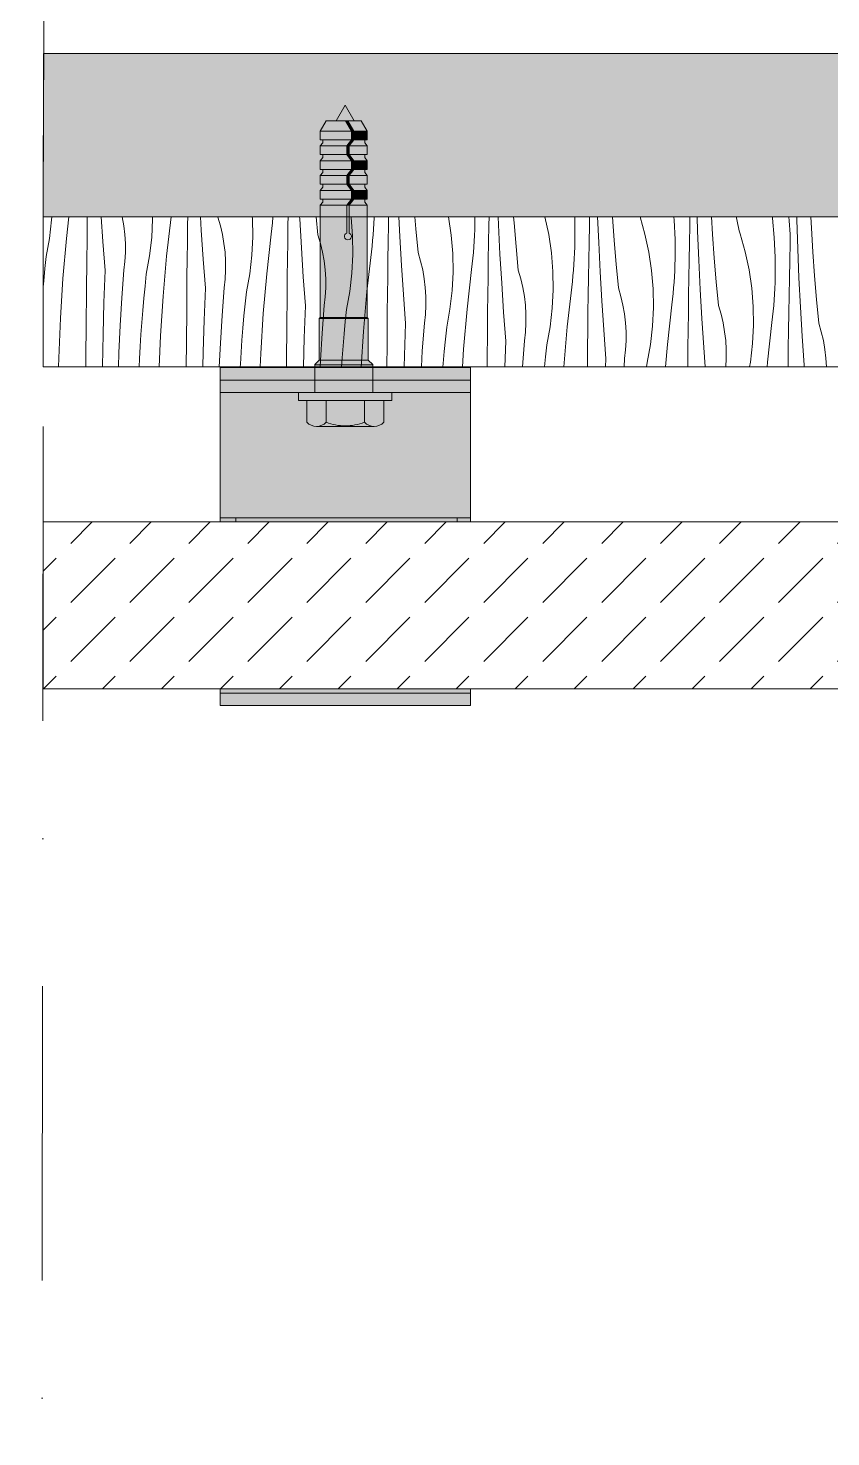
# Model space of a CAD drawing. Header units: millimetres. Extents: x -7826 to 55813, y 465 to 25965.
# Drawn here: x 25862 to 26824, y 19832 to 21520 of the extents above; entities that cross this region are included whole.
import ezdxf

# ---------------------------------------------------------------- set-up
doc = ezdxf.new("R2010")
doc.units = ezdxf.units.MM
doc.linetypes.add('Dot & Dashed', pattern=[670.277762, 352.777767, -176.388884, 0, -141.111112])
for name, color, linetype, lineweight in [('2D - Ogolne2', 251, 'Continuous', 15), ('2D Drafting - General102', 254, 'Continuous', 13), ('2D Drafting - General121', 255, 'Continuous', 0), ('2D Drafting - General2', 251, 'Continuous', 15), ('2D Drafting - General81', 251, 'Continuous', 20)]:
    doc.layers.add(name, color=color, linetype=linetype, lineweight=lineweight)

# ---------------------------------------------------------------- blocks, each defined once
blk = doc.blocks.new('*X24')
at = {"layer": '2D Drafting - General81', "linetype": 'Continuous'}
for p, q in [((-72925.8, 69542.7), (-72925.6, 69546.6)), ((-72907.9, 69520.3), (-72904.9, 69546.6)), ((-72883, 69537.7), (-72882.9, 69546.6)), ((-72864.1, 69516.8), (-72866.1, 69546.6)), ((-72841, 69546.4), (-72841.1, 69546.6)), ((-72839.2, 69535.8), (-72841, 69546.4)), ((-72804.6, 69543.6), (-72804.7, 69546.6)), ((-72787.8, 69499.2), (-72782.5, 69546.6)), ((-72762.7, 69537.4), (-72762.5, 69546.6)), ((-72746.3, 69530.5), (-72747.3, 69546.6)), ((-72726.4, 69545.9), (-72726.5, 69546.6)), ((-72723.4, 69535.6), (-72726.4, 69545.9)), ((-72684.9, 69544.6), (-72685.1, 69546.6)), ((-72660.9, 69539.2), (-72660.3, 69546)), ((-72660.3, 69546), (-72660.2, 69546.6)), ((-72642.3, 69537.1), (-72642.1, 69546.6)), ((-72628.3, 69544.2), (-72628.4, 69546.6)), ((-72606.4, 69524.8), (-72608.4, 69546.6)), ((-72566.6, 69545.6), (-72566.8, 69546.6)), ((-72564.8, 69523.5), (-72566.6, 69545.6)), ((-72539.2, 69538.5), (-72538.9, 69545.4)), ((-72538.9, 69545.4), (-72538.8, 69546.6)), ((-72521.9, 69536.8), (-72521.7, 69546.6)), ((-72508.2, 69523), (-72509.4, 69546.6)), ((-72489, 69532), (-72490.2, 69546.6)), ((-72449.8, 69546.4), (-72449.8, 69546.6)), ((-72446.5, 69524.4), (-72449.8, 69546.4)), ((-72418.4, 69546.6), (-72418.3, 69538)), ((-72401.4, 69536.5), (-72401.2, 69546.6)), ((-72389.9, 69536.7), (-72390.3, 69546.6)), ((-72371.3, 69539.3), (-72371.8, 69546.6)), ((-72329.7, 69525.2), (-72334.3, 69546.6)), ((-72298.6, 69546.6), (-72298.3, 69540.3)), ((-72281, 69536.3), (-72280.7, 69546.6)), ((-72269.8, 69515.5), (-72271.1, 69546.6)), ((-72251.2, 69518.2), (-72253.3, 69546.6)), ((-72214.3, 69525.7), (-72220.2, 69546.6)), ((-72179.7, 69546.6), (-72179.3, 69542.6)), ((-72160.4, 69541.4), (-72160.5, 69546.6)), ((-72151.2, 69529.3), (-72151.8, 69546.6)), ((-72133.2, 69525.5), (-72134.5, 69546.6)), ((-72104.5, 69545.1), (-72104.7, 69546.6)), ((-72061.6, 69546.6), (-72061.4, 69544.9)), ((-72041.4, 69541.7), (-72041.9, 69546.6)), ((-72032.3, 69543), (-72032.4, 69546.6)), ((-72014.8, 69532.9), (-72015.5, 69546.6)), ((-72928.3, 69520.6), (-72925.8, 69542.7)), ((-72883.2, 69516.8), (-72883, 69537.7)), ((-72837.9, 69525.2), (-72839.2, 69535.8)), ((-72805.7, 69521.5), (-72804.6, 69543.6)), ((-72762.9, 69516.5), (-72762.7, 69537.4)), ((-72744, 69495.7), (-72746.3, 69530.5)), ((-72720.9, 69525.2), (-72723.4, 69535.6)), ((-72684.6, 69522.5), (-72684.9, 69544.6)), ((-72662.4, 69525.5), (-72661.6, 69532.3)), ((-72661.6, 69532.3), (-72660.9, 69539.2)), ((-72642.6, 69516.2), (-72642.3, 69537.1)), ((-72626.3, 69509.3), (-72628.3, 69544.2)), ((-72540.2, 69524.8), (-72539.7, 69531.7)), ((-72539.7, 69531.7), (-72539.2, 69538.5)), ((-72522.2, 69515.9), (-72521.9, 69536.8)), ((-72486.3, 69503.6), (-72489, 69532)), ((-72418.8, 69524.2), (-72418.5, 69531.1)), ((-72418.5, 69531.1), (-72418.3, 69538)), ((-72401.8, 69515.7), (-72401.4, 69536.5)), ((-72388.2, 69501.8), (-72389.9, 69536.7)), ((-72368.9, 69510.9), (-72371.3, 69539.3)), ((-72298.3, 69540.3), (-72298.3, 69516.8)), ((-72281.4, 69515.4), (-72281, 69536.3)), ((-72179.3, 69542.6), (-72178.3, 69519.1)), ((-72160.9, 69515.1), (-72160.4, 69536)), ((-72160.4, 69536), (-72160.4, 69541.4)), ((-72149.7, 69494.4), (-72151.2, 69529.3)), ((-72104, 69541.2), (-72104.5, 69545.1)), ((-72103.2, 69537.3), (-72104, 69541.2)), ((-72102.4, 69533.5), (-72103.2, 69537.3)), ((-72101.4, 69529.7), (-72102.4, 69533.5)), ((-72100.2, 69525.9), (-72101.4, 69529.7)), ((-72061.4, 69544.9), (-72059.3, 69521.5)), ((-72040.9, 69536.3), (-72041.4, 69541.7)), ((-72040.6, 69530.9), (-72040.9, 69536.3)), ((-72040.4, 69525.6), (-72040.6, 69530.9)), ((-72031.1, 69508.1), (-72032.3, 69543)), ((-72013.1, 69504.3), (-72014.8, 69532.9)), ((-72932.3, 69498.8), (-72928.3, 69520.6)), ((-72912.1, 69472.7), (-72907.9, 69520.3)), ((-72883.5, 69495.9), (-72883.2, 69516.8)), ((-72861.5, 69482), (-72864.1, 69516.8)), ((-72837.3, 69514.4), (-72837.9, 69525.2)), ((-72837.2, 69503.7), (-72837.3, 69514.4)), ((-72808.3, 69499.5), (-72805.7, 69521.5)), ((-72763.2, 69495.6), (-72762.9, 69516.5)), ((-72719.1, 69514.6), (-72720.9, 69525.2)), ((-72717.8, 69504), (-72719.1, 69514.6)), ((-72685.7, 69500.3), (-72684.6, 69522.5)), ((-72667.7, 69478), (-72662.4, 69525.5)), ((-72642.9, 69495.3), (-72642.6, 69516.2)), ((-72603.3, 69514.5), (-72606.4, 69524.8)), ((-72600.9, 69504), (-72603.3, 69514.5)), ((-72564.5, 69501.3), (-72564.8, 69523.5)), ((-72541.5, 69511.2), (-72540.8, 69518)), ((-72540.8, 69518), (-72540.2, 69524.8)), ((-72522.5, 69495), (-72522.2, 69515.9)), ((-72506.2, 69488.2), (-72508.2, 69523)), ((-72444.8, 69502.3), (-72446.5, 69524.4)), ((-72419.6, 69510.5), (-72419.1, 69517.4)), ((-72419.1, 69517.4), (-72418.8, 69524.2)), ((-72402.2, 69494.8), (-72401.8, 69515.7)), ((-72326.5, 69503.2), (-72329.7, 69525.2)), ((-72298.5, 69509.9), (-72298.3, 69516.8)), ((-72281.7, 69494.5), (-72281.4, 69515.4)), ((-72268.1, 69480.7), (-72269.8, 69515.5)), ((-72248.9, 69489.7), (-72251.2, 69518.2)), ((-72209.6, 69504), (-72214.3, 69525.7)), ((-72178.3, 69519.1), (-72178.2, 69495.6)), ((-72161.3, 69494.2), (-72160.9, 69515.1)), ((-72131.2, 69497), (-72133.2, 69525.5)), ((-72094.2, 69504.5), (-72100.2, 69525.9)), ((-72059.3, 69521.5), (-72058.2, 69498)), ((-72040.8, 69493.9), (-72040.4, 69514.8)), ((-72040.3, 69520.2), (-72040.4, 69525.6)), ((-72040.4, 69514.8), (-72040.3, 69520.2)), ((-72933.8, 69484.4), (-72932.3, 69498.8)), ((-72883.8, 69456.5), (-72883.5, 69495.9)), ((-72837.8, 69493), (-72837.2, 69503.7)), ((-72812.2, 69477.6), (-72808.3, 69499.5)), ((-72792, 69451.5), (-72787.8, 69499.2)), ((-72763.4, 69474.7), (-72763.2, 69495.6)), ((-72741.4, 69460.9), (-72744, 69495.7)), ((-72717.2, 69493.3), (-72717.8, 69504)), ((-72688.2, 69478.3), (-72685.7, 69500.3)), ((-72643.1, 69474.4), (-72642.9, 69495.3)), ((-72624, 69474.5), (-72626.3, 69509.3)), ((-72599, 69493.5), (-72600.9, 69504)), ((-72565.6, 69479.1), (-72564.5, 69501.3)), ((-72547.7, 69456.8), (-72542.3, 69504.3)), ((-72542.3, 69504.3), (-72541.5, 69511.2)), ((-72522.8, 69474.1), (-72522.5, 69495)), ((-72483.3, 69493.3), (-72486.3, 69503.6)), ((-72444.4, 69480.1), (-72444.8, 69502.3)), ((-72421.5, 69490), (-72420.8, 69496.8)), ((-72420.8, 69496.8), (-72420.1, 69503.7)), ((-72420.1, 69503.7), (-72419.6, 69510.5)), ((-72402.5, 69473.9), (-72402.2, 69494.8)), ((-72386.1, 69467), (-72388.2, 69501.8)), ((-72366.2, 69482.4), (-72368.9, 69510.9)), ((-72324.7, 69481.1), (-72326.5, 69503.2)), ((-72299.5, 69489.3), (-72299.1, 69496.2)), ((-72299.1, 69496.2), (-72298.7, 69503.1)), ((-72298.7, 69503.1), (-72298.5, 69509.9)), ((-72206.4, 69482.1), (-72209.6, 69504)), ((-72178.4, 69488.8), (-72178.2, 69495.6)), ((-72128.8, 69468.5), (-72131.2, 69497)), ((-72089.6, 69482.8), (-72094.2, 69504.5)), ((-72058.2, 69498), (-72058.1, 69474.5)), ((-72029.7, 69473.2), (-72031.1, 69508.1)), ((-72011.1, 69475.8), (-72013.1, 69504.3)), ((-72935.2, 69469.9), (-72933.8, 69484.4)), ((-72862.9, 69443.9), (-72861.5, 69482)), ((-72841.5, 69449.4), (-72839, 69482.4)), ((-72839, 69482.4), (-72837.8, 69493)), ((-72717.7, 69471.8), (-72717.2, 69482.6)), ((-72717.2, 69482.6), (-72717.2, 69493.3)), ((-72692.2, 69456.5), (-72688.2, 69478.3)), ((-72672, 69430.4), (-72667.7, 69478)), ((-72597.8, 69482.8), (-72599, 69493.5)), ((-72597.1, 69472.1), (-72597.8, 69482.8)), ((-72568.1, 69457.1), (-72565.6, 69479.1)), ((-72503.9, 69453.3), (-72506.2, 69488.2)), ((-72480.8, 69482.9), (-72483.3, 69493.3)), ((-72479, 69472.3), (-72480.8, 69482.9)), ((-72445.5, 69458), (-72444.4, 69480.1)), ((-72427.6, 69435.6), (-72422.3, 69483.2)), ((-72422.3, 69483.2), (-72421.5, 69490)), ((-72363.2, 69472.1), (-72366.2, 69482.4)), ((-72324.4, 69459), (-72324.7, 69481.1)), ((-72300.7, 69475.6), (-72300.1, 69482.5)), ((-72300.1, 69482.5), (-72299.5, 69489.3)), ((-72282.1, 69473.6), (-72281.7, 69494.5)), ((-72266.1, 69445.8), (-72268.1, 69480.7)), ((-72246.2, 69461.2), (-72248.9, 69489.7)), ((-72204.6, 69460), (-72206.4, 69482.1)), ((-72179, 69475), (-72178.7, 69481.9)), ((-72178.7, 69481.9), (-72178.4, 69488.8)), ((-72161.7, 69473.3), (-72161.3, 69494.2)), ((-72148, 69459.5), (-72149.7, 69494.4)), ((-72086.3, 69460.9), (-72089.6, 69482.8)), ((-72041.2, 69473), (-72040.8, 69493.9)), ((-72935.9, 69462.4), (-72935.2, 69469.9)), ((-72915.2, 69425), (-72912.1, 69472.7)), ((-72815.1, 69448.8), (-72813.7, 69463.2)), ((-72813.7, 69463.2), (-72812.2, 69477.6)), ((-72763.7, 69435.4), (-72763.4, 69474.7)), ((-72721.4, 69428.2), (-72718.9, 69461.2)), ((-72718.9, 69461.2), (-72717.7, 69471.8)), ((-72643.3, 69453.5), (-72643.1, 69474.4)), ((-72621.4, 69439.7), (-72624, 69474.5)), ((-72597.7, 69450.7), (-72597.1, 69461.4)), ((-72597.1, 69461.4), (-72597.1, 69472.1)), ((-72523, 69453.3), (-72522.8, 69474.1)), ((-72477.7, 69461.6), (-72479, 69472.3)), ((-72477.1, 69450.9), (-72477.7, 69461.6)), ((-72402.7, 69453), (-72402.5, 69473.9)), ((-72383.8, 69432.2), (-72386.1, 69467)), ((-72360.7, 69461.7), (-72363.2, 69472.1)), ((-72358.9, 69451.1), (-72360.7, 69461.7)), ((-72307.5, 69414.5), (-72302.2, 69462)), ((-72302.2, 69462), (-72301.4, 69468.8)), ((-72301.4, 69468.8), (-72300.7, 69475.6)), ((-72282.4, 69452.7), (-72282.1, 69473.6)), ((-72243.1, 69451), (-72246.2, 69461.2)), ((-72180.6, 69454.5), (-72180, 69461.3)), ((-72180, 69461.3), (-72179.5, 69468.2)), ((-72179.5, 69468.2), (-72179, 69475)), ((-72162, 69452.4), (-72161.7, 69473.3)), ((-72126.1, 69440.1), (-72128.8, 69468.5)), ((-72058.6, 69460.7), (-72058.3, 69467.6)), ((-72058.3, 69467.6), (-72058.1, 69474.5)), ((-72041.6, 69452.1), (-72041.2, 69473)), ((-72027.9, 69438.3), (-72029.7, 69473.2)), ((-72008.7, 69447.4), (-72011.1, 69475.8)), ((-72884.1, 69417.2), (-72883.8, 69456.5)), ((-72843.5, 69416.4), (-72841.5, 69449.4)), ((-72816.4, 69434.3), (-72815.1, 69448.8)), ((-72795.1, 69403.8), (-72792, 69451.5)), ((-72742.9, 69422.7), (-72741.4, 69460.9)), ((-72693.7, 69442), (-72692.2, 69456.5)), ((-72643.7, 69414.2), (-72643.3, 69453.5)), ((-72598.9, 69440), (-72597.7, 69450.7)), ((-72572.1, 69435.3), (-72568.1, 69457.1)), ((-72551.9, 69409.2), (-72547.7, 69456.8)), ((-72523.3, 69432.4), (-72523, 69453.3)), ((-72501.3, 69418.5), (-72503.9, 69453.3)), ((-72477, 69440.2), (-72477.1, 69450.9)), ((-72448.1, 69435.9), (-72445.5, 69458)), ((-72403, 69432.1), (-72402.7, 69453)), ((-72357.6, 69440.5), (-72358.9, 69451.1)), ((-72325.5, 69436.8), (-72324.4, 69459)), ((-72282.7, 69431.8), (-72282.4, 69452.7)), ((-72263.8, 69411), (-72266.1, 69445.8)), ((-72240.7, 69440.5), (-72243.1, 69451)), ((-72204.3, 69437.8), (-72204.6, 69460)), ((-72182.1, 69440.8), (-72181.3, 69447.6)), ((-72181.3, 69447.6), (-72180.6, 69454.5)), ((-72162.3, 69431.5), (-72162, 69452.4)), ((-72146, 69424.7), (-72148, 69459.5)), ((-72084.6, 69438.8), (-72086.3, 69460.9)), ((-72059.9, 69440.1), (-72059.4, 69447)), ((-72059.4, 69447), (-72058.9, 69453.9)), ((-72058.9, 69453.9), (-72058.6, 69460.7)), ((-72041.9, 69431.2), (-72041.6, 69452.1)), ((-72006, 69418.9), (-72008.7, 69447.4)), ((-72864, 69405.8), (-72862.9, 69443.9)), ((-72817.5, 69419.8), (-72816.4, 69434.3)), ((-72764.1, 69396), (-72763.7, 69435.4)), ((-72723.4, 69395.2), (-72721.4, 69428.2)), ((-72696.3, 69413.1), (-72695.1, 69427.6)), ((-72695.1, 69427.6), (-72693.7, 69442)), ((-72675, 69382.6), (-72672, 69430.4)), ((-72622.8, 69401.6), (-72621.4, 69439.7)), ((-72601.3, 69407.1), (-72598.9, 69440)), ((-72573.6, 69420.9), (-72572.1, 69435.3)), ((-72523.6, 69393), (-72523.3, 69432.4)), ((-72478.8, 69418.8), (-72477.6, 69429.5)), ((-72477.6, 69429.5), (-72477, 69440.2)), ((-72452, 69414.1), (-72448.1, 69435.9)), ((-72431.8, 69388), (-72427.6, 69435.6)), ((-72403.2, 69411.2), (-72403, 69432.1)), ((-72381.2, 69397.3), (-72383.8, 69432.2)), ((-72357, 69429.8), (-72357.6, 69440.5)), ((-72357, 69419), (-72357, 69429.8)), ((-72328, 69414.8), (-72325.5, 69436.8)), ((-72282.9, 69410.9), (-72282.7, 69431.8)), ((-72238.8, 69430), (-72240.7, 69440.5)), ((-72237.6, 69419.3), (-72238.8, 69430)), ((-72205.4, 69415.6), (-72204.3, 69437.8)), ((-72187.5, 69393.3), (-72182.1, 69440.8)), ((-72162.6, 69410.6), (-72162.3, 69431.5)), ((-72123.1, 69429.8), (-72126.1, 69440.1)), ((-72120.6, 69419.3), (-72123.1, 69429.8)), ((-72084.2, 69416.6), (-72084.6, 69438.8)), ((-72061.3, 69426.5), (-72060.6, 69433.3)), ((-72060.6, 69433.3), (-72059.9, 69440.1)), ((-72042.3, 69410.4), (-72041.9, 69431.2)), ((-72025.9, 69403.5), (-72027.9, 69438.3)), ((-72917.1, 69377.2), (-72915.2, 69425)), ((-72884.5, 69377.8), (-72884.1, 69417.2)), ((-72845, 69383.4), (-72843.5, 69416.4)), ((-72818.6, 69405.4), (-72817.5, 69419.8)), ((-72743.9, 69384.6), (-72742.9, 69422.7)), ((-72697.5, 69398.7), (-72696.3, 69413.1)), ((-72644, 69374.8), (-72643.7, 69414.2)), ((-72575, 69406.4), (-72573.6, 69420.9)), ((-72502.7, 69380.4), (-72501.3, 69418.5)), ((-72481.3, 69385.9), (-72478.8, 69418.8)), ((-72453.5, 69399.7), (-72452, 69414.1)), ((-72403.5, 69371.8), (-72403.2, 69411.2)), ((-72357.5, 69408.3), (-72357, 69419)), ((-72332, 69392.9), (-72328, 69414.8)), ((-72311.7, 69366.8), (-72307.5, 69414.5)), ((-72283.1, 69390), (-72282.9, 69410.9)), ((-72261.2, 69376.2), (-72263.8, 69411)), ((-72236.9, 69408.6), (-72237.6, 69419.3)), ((-72207.9, 69393.6), (-72205.4, 69415.6)), ((-72162.8, 69389.7), (-72162.6, 69410.6)), ((-72143.7, 69389.8), (-72146, 69424.7)), ((-72118.8, 69408.8), (-72120.6, 69419.3)), ((-72085.3, 69394.5), (-72084.2, 69416.6)), ((-72067.4, 69372.1), (-72062.1, 69419.6)), ((-72062.1, 69419.6), (-72061.3, 69426.5)), ((-72042.5, 69389.5), (-72042.3, 69410.4)), ((-72003, 69408.6), (-72006, 69418.9)), ((-72864.6, 69367.6), (-72864, 69405.8)), ((-72819.4, 69390.9), (-72818.6, 69405.4)), ((-72796.6, 69366.6), (-72795.1, 69403.8)), ((-72764.3, 69366.6), (-72764.1, 69396)), ((-72724.8, 69366.6), (-72723.4, 69395.2)), ((-72698.5, 69384.2), (-72697.5, 69398.7)), ((-72623.8, 69366.6), (-72622.8, 69401.6)), ((-72603.3, 69374.1), (-72601.3, 69407.1)), ((-72576.3, 69392), (-72575, 69406.4)), ((-72554.6, 69366.6), (-72551.9, 69409.2)), ((-72454.9, 69385.2), (-72453.5, 69399.7)), ((-72382.4, 69366.6), (-72381.2, 69397.3)), ((-72361.1, 69366.6), (-72358.7, 69397.7)), ((-72358.7, 69397.7), (-72357.5, 69408.3)), ((-72237.5, 69387.2), (-72236.9, 69397.9)), ((-72236.9, 69397.9), (-72236.9, 69408.6)), ((-72211.9, 69371.8), (-72207.9, 69393.6)), ((-72117.5, 69398.1), (-72118.8, 69408.8)), ((-72116.9, 69387.4), (-72117.5, 69398.1)), ((-72087.9, 69372.4), (-72085.3, 69394.5)), ((-72023.6, 69368.6), (-72025.9, 69403.5)), ((-72000.5, 69398.2), (-72003, 69408.6)), ((-71998.7, 69387.6), (-72000.5, 69398.2)), ((-72917.3, 69366.6), (-72917.1, 69377.2)), ((-72884.6, 69366.6), (-72884.5, 69377.8)), ((-72845.6, 69366.6), (-72845, 69383.4)), ((-72820.2, 69376.4), (-72819.4, 69390.9)), ((-72744.2, 69366.6), (-72743.9, 69384.6)), ((-72699.4, 69369.7), (-72698.5, 69384.2)), ((-72675.7, 69366.6), (-72675, 69382.6)), ((-72578.2, 69366.6), (-72577.4, 69377.5)), ((-72577.4, 69377.5), (-72576.3, 69392)), ((-72523.8, 69366.6), (-72523.6, 69393)), ((-72503.1, 69366.6), (-72502.7, 69380.4)), ((-72482.4, 69366.6), (-72481.3, 69385.9)), ((-72456.2, 69370.8), (-72454.9, 69385.2)), ((-72433.2, 69366.6), (-72431.8, 69388)), ((-72334.6, 69366.6), (-72333.5, 69378.5)), ((-72333.5, 69378.5), (-72332, 69392.9)), ((-72283.3, 69366.6), (-72283.1, 69390)), ((-72238.7, 69376.5), (-72237.5, 69387.2)), ((-72189.8, 69366.6), (-72187.5, 69393.3)), ((-72163.1, 69368.8), (-72162.8, 69389.7)), ((-72142, 69366.6), (-72143.7, 69389.8)), ((-72117.4, 69366.6), (-72116.8, 69376.7)), ((-72116.8, 69376.7), (-72116.9, 69387.4)), ((-72042.8, 69368.6), (-72042.5, 69389.5)), ((-71997.4, 69377), (-71998.7, 69387.6)), ((-71996.8, 69366.6), (-71997.4, 69377)), ((-72864.6, 69366.6), (-72864.6, 69367.6)), ((-72820.6, 69366.6), (-72820.2, 69376.4)), ((-72699.5, 69366.6), (-72699.4, 69369.7)), ((-72644.1, 69366.6), (-72644, 69374.8)), ((-72603.7, 69366.6), (-72603.3, 69374.1)), ((-72456.5, 69366.6), (-72456.2, 69370.8)), ((-72403.6, 69366.6), (-72403.5, 69371.8)), ((-72311.8, 69366.6), (-72311.7, 69366.8)), ((-72261.5, 69366.6), (-72261.2, 69376.2)), ((-72239.4, 69366.6), (-72238.7, 69376.5)), ((-72212.4, 69366.6), (-72211.9, 69371.8)), ((-72163.1, 69366.6), (-72163.1, 69368.8)), ((-72088.9, 69366.6), (-72087.9, 69372.4)), ((-72067.9, 69366.6), (-72067.4, 69372.1)), ((-72042.8, 69366.6), (-72042.8, 69368.6)), ((-72023.5, 69366.6), (-72023.6, 69368.6))]:
    blk.add_line(p, q, dxfattribs=at)
blk = doc.blocks.new('Wype_nienie_26')
at = {"layer": '2D Drafting - General2', "linetype": 'Continuous'}
for p, q in [((-55900.3, 69546.6), (-72935.9, 69546.6)), ((-72935.9, 69546.6), (-72935.9, 69366.6)), ((-72935.9, 69366.6), (-55900.3, 69366.6))]:
    blk.add_line(p, q, dxfattribs=at)
at = {"layer": '2D Drafting - General81', "linetype": 'Continuous'}
blk.add_blockref('*X24', (0, 0), dxfattribs=at)

msp = doc.modelspace()

# ---------------------------------------------------------------- hatches: boundary and pattern name
at = {"layer": '2D Drafting - General102', "linetype": 'Continuous'}
for points in [[(26392.18, 21098.01), (26092.18, 21098.01), (26092.18, 21113.01), (26392.18, 21113.01)], [(26092.18, 20933.01), (26092.18, 21098.01), (26392.18, 21098.01), (26392.18, 20933.01)], [(26392.18, 21083.01), (26092.18, 21083.01), (26092.18, 21098.01), (26392.18, 21098.01)], [(26392.18, 20933.01), (26392.18, 20928.1), (26092.18, 20928.1), (26092.18, 20933.01)], [(26092.18, 20723.01), (26092.18, 20728.1), (26392.18, 20728.1), (26392.18, 20723.01)], [(26092.18, 20708.01), (26092.18, 20723.01), (26392.18, 20723.01), (26392.18, 20708.01)]]:
    msp.add_hatch(color=256, dxfattribs=at).paths.add_polyline_path(points, flags=0)
at = {"layer": '2D Drafting - General121', "linetype": 'Continuous'}
for points in [[(26242.08, 21427.61), (26231.27, 21408.88), (26252.89, 21408.88)], [(26219.31, 21408.88), (26212.16, 21396.5), (26249.64, 21396.5), (26242.5, 21408.88)], [(26242.5, 21408.88), (26249.64, 21396.5), (26252.6, 21396.5), (26245.45, 21408.88)], [(26245.45, 21408.88), (26252.6, 21396.5), (26268.51, 21396.5), (26261.36, 21408.88)], [(26212.16, 21386.15), (26249.64, 21386.15), (26249.64, 21396.5), (26212.16, 21396.5)], [(26252.6, 21386.15), (26252.6, 21396.5), (26249.64, 21396.5), (26249.64, 21386.15)], [(26252.6, 21386.15), (26268.51, 21386.15), (26268.51, 21396.5), (26252.6, 21396.5)], [(26215.12, 21386.15), (26215.12, 21382.45), (26212.16, 21378.71), (26243.9, 21378.71), (26249.64, 21386.15)], [(26212.16, 21378.71), (26212.16, 21368.35), (26243.9, 21368.35), (26243.9, 21378.71)], [(26246.86, 21378.71), (26252.6, 21386.15), (26249.64, 21386.15), (26243.9, 21378.71)], [(26246.86, 21368.35), (26246.86, 21378.71), (26243.9, 21378.71), (26243.9, 21368.35)], [(26265.55, 21386.15), (26252.6, 21386.15), (26246.86, 21378.71), (26268.51, 21378.71), (26265.55, 21382.45)], [(26268.51, 21378.71), (26246.86, 21378.71), (26246.86, 21368.35), (26268.51, 21368.35)], [(26215.12, 21368.35), (26215.12, 21364.65), (26212.16, 21360.91), (26249.64, 21360.91), (26243.9, 21368.35)], [(26212.16, 21360.91), (26212.16, 21350.56), (26249.64, 21350.56), (26249.64, 21360.91)], [(26243.9, 21368.35), (26249.64, 21360.91), (26252.6, 21360.91), (26246.86, 21368.35)], [(26265.55, 21368.35), (26246.86, 21368.35), (26252.6, 21360.91), (26268.51, 21360.91), (26265.55, 21364.65)], [(26249.64, 21360.91), (26249.64, 21350.56), (26252.6, 21350.56), (26252.6, 21360.91)], [(26268.51, 21360.91), (26252.6, 21360.91), (26252.6, 21350.56), (26268.51, 21350.56)], [(26215.12, 21350.56), (26215.12, 21346.86), (26212.16, 21343.11), (26243.9, 21343.11), (26249.64, 21350.56)], [(26212.16, 21332.76), (26243.9, 21332.76), (26243.9, 21343.11), (26212.16, 21343.11)], [(26249.64, 21350.56), (26243.9, 21343.11), (26246.86, 21343.11), (26252.6, 21350.56)], [(26246.86, 21332.76), (26246.86, 21343.11), (26243.9, 21343.11), (26243.9, 21332.76)], [(26246.86, 21343.11), (26268.51, 21343.11), (26265.55, 21346.86), (26265.55, 21350.56), (26252.6, 21350.56)], [(26268.51, 21343.11), (26246.86, 21343.11), (26246.86, 21332.76), (26268.51, 21332.76)], [(26215.12, 21332.76), (26215.12, 21329.06), (26212.16, 21325.32), (26249.64, 21325.32), (26243.9, 21332.76)], [(26212.16, 21314.96), (26249.64, 21314.96), (26249.64, 21325.32), (26212.16, 21325.32)], [(26243.9, 21332.76), (26249.64, 21325.32), (26252.6, 21325.32), (26246.86, 21332.76)], [(26265.55, 21332.76), (26246.86, 21332.76), (26252.6, 21325.32), (26268.51, 21325.32), (26265.55, 21329.06)], [(26252.6, 21314.96), (26252.6, 21325.32), (26249.64, 21325.32), (26249.64, 21314.96)], [(26268.51, 21325.32), (26252.6, 21325.32), (26252.6, 21314.96), (26268.51, 21314.96)], [(26215.12, 21314.96), (26215.12, 21311.26), (26212.16, 21307.52), (26243.9, 21307.52), (26249.64, 21314.96)], [(26212.16, 21173.1), (26268.51, 21173.1), (26268.51, 21307.52), (26246.86, 21307.52), (26246.86, 21274.21, -5.4750432), (26243.9, 21274.21), (26243.9, 21307.52), (26212.16, 21307.52)], [(26243.9, 21307.52), (26243.9, 21274.21, 5.4750432), (26246.86, 21274.21), (26246.86, 21307.52)], [(26246.86, 21307.52), (26252.6, 21314.96), (26249.64, 21314.96), (26243.9, 21307.52)], [(26265.55, 21314.96), (26252.6, 21314.96), (26246.86, 21307.52), (26268.51, 21307.52), (26265.55, 21311.26)], [(26210.91, 21171.86), (26269.76, 21171.86), (26268.51, 21173.1), (26212.16, 21173.1)], [(26210.91, 21122.11), (26269.76, 21122.11), (26269.76, 21171.86), (26210.91, 21171.86)], [(26205.6, 21116.52), (26275.17, 21116.52), (26275.17, 21116.7), (26269.76, 21122.11), (26211.01, 21122.11), (26205.6, 21116.7)], [(26205.5, 21083.01), (26242.18, 21083.01), (26275.17, 21083.01), (26275.17, 21113.01), (26239.25, 21113.01), (26205.5, 21113.01)], [(26205.5, 21113.01), (26205.5, 21083.01), (26242.18, 21083.01), (26275.17, 21083.01), (26275.17, 21113.01), (26238.3, 21113.01)], [(26205.6, 21113.01), (26238.3, 21113.01), (26262.66, 21113.01), (26275.17, 21113.01), (26275.17, 21116.52), (26205.6, 21116.52)], [(26242.18, 21083.01), (26186.26, 21083.01), (26186.26, 21073.69), (26242.18, 21073.69), (26298.1, 21073.69), (26298.1, 21083.01)], [(26195.97, 21073.69), (26195.97, 21047.52, 0.4195601), (26219.27, 21047.52), (26219.27, 21073.69)], [(26219.27, 21073.69), (26219.27, 21047.52, 0.092424), (26242.18, 21043.25, 0.092424), (26265.09, 21047.52), (26265.09, 21073.69), (26242.18, 21073.69)], [(26265.09, 21073.69), (26265.09, 21047.52, 0.4195601), (26288.39, 21047.52), (26288.39, 21073.69)], [(26242.18, 21043.25, -0.092424), (26219.27, 21047.52, -0.201281), (26207.62, 21042.63), (26276.74, 21042.63, -0.201281), (26265.09, 21047.52, -0.092424)]]:
    msp.add_hatch(color=256, dxfattribs=at).paths.add_polyline_path(points, flags=0)
at = {"layer": '2D Drafting - General81', "linetype": 'Continuous'}
h = msp.add_hatch(dxfattribs=at)
h.set_pattern_fill('SOLID___DASHED', color=256, style=0, pattern_type=2)
h.set_pattern_definition([(45, (98815.82, -48252.71), (-70.71068, 70.71068), []), (45, (98780.46, -48217.35), (-70.71068, 70.71068), [75, -25])])
h.paths.add_polyline_path([(42915.51, 21293.88), (42915.51, 21489.43), (25880.53, 21489.43), (25879.94, 21293.88)], flags=0)
msp.add_hatch(color=256, dxfattribs=at).paths.add_polyline_path([(26376.17, 20928.1), (26376.17, 20933.01), (26110.94, 20933.01), (26110.94, 20928.1)], flags=0)
msp.add_hatch(color=256, dxfattribs=at).paths.add_polyline_path([(26376.17, 20928.1), (26376.17, 20933.01), (26110.94, 20933.01), (26110.94, 20928.1)], flags=0)
h = msp.add_hatch(dxfattribs=at)
h.set_pattern_fill('BETON', color=256, style=0, pattern_type=2)
h.set_pattern_definition([(45, (98815.82, -48252.71), (-70.71068, 70.71068), [75, -25]), (45, (98815.82, -48182), (-70.71068, 70.71068), [75, -25])])
h.paths.add_polyline_path([(27735.64, 20728.1), (27735.64, 20928.1), (25879.94, 20928.1), (25879.94, 20728.1)], flags=0)

# ---------------------------------------------------------------- linework, layer by layer
at = {"layer": '2D - Ogolne2', "linetype": 'Continuous'}
for p, q in [((26231.27, 21408.88), (26242.08, 21427.61)), ((26252.89, 21408.88), (26242.08, 21427.61)), ((26219.31, 21408.88), (26212.16, 21396.5)), ((26261.36, 21408.88), (26219.31, 21408.88)), ((26242.5, 21408.88), (26249.64, 21396.5)), ((26245.45, 21408.88), (26252.6, 21396.5)), ((26261.36, 21408.88), (26268.51, 21396.5)), ((26268.51, 21396.5), (26212.16, 21396.5)), ((26212.16, 21396.5), (26212.16, 21386.15)), ((26249.64, 21396.5), (26249.64, 21386.15)), ((26252.6, 21396.5), (26252.6, 21386.15)), ((26268.51, 21396.5), (26268.51, 21386.15)), ((26268.51, 21386.15), (26212.16, 21386.15)), ((26215.12, 21382.45), (26212.16, 21378.71)), ((26268.51, 21378.71), (26212.16, 21378.71)), ((26212.16, 21378.71), (26212.16, 21368.35)), ((26215.12, 21386.15), (26215.12, 21382.45)), ((26249.64, 21386.15), (26243.9, 21378.71)), ((26243.9, 21378.71), (26243.9, 21368.35)), ((26252.6, 21386.15), (26246.86, 21378.71)), ((26246.86, 21378.71), (26246.86, 21368.35)), ((26265.55, 21386.15), (26265.55, 21382.45)), ((26265.55, 21382.45), (26268.51, 21378.71)), ((26268.51, 21378.71), (26268.51, 21368.35)), ((26268.51, 21368.35), (26212.16, 21368.35)), ((26212.16, 21368.35), (26215.12, 21368.35)), ((26215.12, 21364.65), (26212.16, 21360.91)), ((26268.51, 21360.91), (26212.16, 21360.91)), ((26212.16, 21360.91), (26212.16, 21350.56)), ((26215.12, 21368.35), (26215.12, 21364.65)), ((26243.9, 21368.35), (26249.64, 21360.91)), ((26246.86, 21368.35), (26252.6, 21360.91)), ((26249.64, 21360.91), (26249.64, 21350.56)), ((26252.6, 21360.91), (26252.6, 21350.56)), ((26268.51, 21368.35), (26265.55, 21368.35)), ((26265.55, 21368.35), (26265.55, 21364.65)), ((26265.55, 21364.65), (26268.51, 21360.91)), ((26268.51, 21360.91), (26268.51, 21350.56)), ((26268.51, 21350.56), (26212.16, 21350.56)), ((26212.16, 21350.56), (26215.12, 21350.56)), ((26215.12, 21346.86), (26212.16, 21343.11)), ((26268.51, 21343.11), (26212.16, 21343.11)), ((26212.16, 21343.11), (26212.16, 21332.76)), ((26215.12, 21350.56), (26215.12, 21346.86)), ((26249.64, 21350.56), (26243.9, 21343.11)), ((26243.9, 21343.11), (26243.9, 21332.76)), ((26252.6, 21350.56), (26246.86, 21343.11)), ((26246.86, 21343.11), (26246.86, 21332.76)), ((26265.55, 21350.56), (26265.55, 21346.86)), ((26268.51, 21350.56), (26265.55, 21350.56)), ((26265.55, 21346.86), (26268.51, 21343.11)), ((26268.51, 21343.11), (26268.51, 21332.76)), ((26268.51, 21332.76), (26212.16, 21332.76)), ((26212.16, 21332.76), (26215.12, 21332.76)), ((26215.12, 21329.06), (26212.16, 21325.32)), ((26268.51, 21325.32), (26212.16, 21325.32)), ((26212.16, 21325.32), (26212.16, 21314.96)), ((26215.12, 21332.76), (26215.12, 21329.06)), ((26243.9, 21332.76), (26249.64, 21325.32)), ((26246.86, 21332.76), (26252.6, 21325.32)), ((26249.64, 21325.32), (26249.64, 21314.96)), ((26252.6, 21325.32), (26252.6, 21314.96)), ((26265.55, 21332.76), (26265.55, 21329.06)), ((26268.51, 21332.76), (26265.55, 21332.76)), ((26265.55, 21329.06), (26268.51, 21325.32)), ((26268.51, 21325.32), (26268.51, 21314.96)), ((26268.51, 21314.96), (26212.16, 21314.96)), ((26212.16, 21314.96), (26215.12, 21314.96)), ((26215.12, 21311.26), (26212.16, 21307.52)), ((26268.51, 21307.52), (26212.16, 21307.52)), ((26212.16, 21307.52), (26212.16, 21173.1)), ((26215.12, 21314.96), (26215.12, 21311.26)), ((26249.64, 21314.96), (26243.9, 21307.52)), ((26243.9, 21307.52), (26243.9, 21274.21)), ((26252.6, 21314.96), (26246.86, 21307.52)), ((26246.86, 21307.52), (26246.86, 21274.21)), ((26265.55, 21314.96), (26265.55, 21311.26)), ((26268.51, 21314.96), (26265.55, 21314.96)), ((26265.55, 21311.26), (26268.51, 21307.52)), ((26268.51, 21307.52), (26268.51, 21173.1)), ((26212.16, 21173.1), (26210.91, 21171.86)), ((26269.76, 21171.86), (26210.91, 21171.86)), ((26210.91, 21171.86), (26210.91, 21122.11)), ((26212.16, 21173.1), (26268.51, 21173.1)), ((26268.51, 21173.1), (26269.76, 21171.86)), ((26269.76, 21171.86), (26269.76, 21122.11)), ((26210.91, 21122.11), (26205.5, 21116.7)), ((26269.76, 21122.11), (26210.91, 21122.11)), ((26269.76, 21122.11), (26275.17, 21116.7)), ((26205.5, 21116.7), (26205.5, 21113.01)), ((26205.5, 21113.01), (26239.25, 21113.01)), ((26275.17, 21113.01), (26238.3, 21113.01)), ((26275.17, 21116.7), (26275.17, 21113.01))]:
    msp.add_line(p, q, dxfattribs=at)
msp.add_arc((26245.38, 21270.3), 4.18, 110.70161, 69.29839, dxfattribs=at)
at = {"layer": '2D Drafting - General2', "linetype": 'Dot & Dashed'}
msp.add_line((25862.01, 4600.53), (25882.04, 22866.86), dxfattribs=at)
at = {"layer": '2D Drafting - General2', "linetype": 'Continuous'}
for p, q in [((26092.18, 21113.01), (26092.18, 20933.01)), ((26092.18, 21098.01), (26092.18, 21113.01)), ((26205.5, 21083.01), (26205.5, 21113.01)), ((26275.17, 21083.01), (26275.17, 21113.01)), ((26392.18, 21113.01), (26392.18, 20933.01)), ((26392.18, 21113.01), (26392.18, 21098.01)), ((26092.18, 21098.01), (26392.18, 21098.01)), ((26186.26, 21083.01), (26242.18, 21083.01)), ((26186.26, 21073.69), (26186.26, 21083.01)), ((26242.18, 21073.69), (26186.26, 21073.69)), ((26195.97, 21047.52), (26195.97, 21073.69)), ((26219.27, 21047.52), (26219.27, 21073.69)), ((26298.1, 21083.01), (26242.18, 21083.01)), ((26242.18, 21073.69), (26298.1, 21073.69)), ((26265.09, 21047.52), (26265.09, 21073.69)), ((26288.39, 21047.52), (26288.39, 21073.69)), ((26298.1, 21073.69), (26298.1, 21083.01)), ((26207.62, 21042.63), (26276.74, 21042.63)), ((26092.18, 20928.1), (26092.18, 20933.01)), ((26392.18, 20933.01), (26092.18, 20933.01)), ((26392.18, 20928.1), (26392.18, 20933.01)), ((27735.64, 20928.1), (25879.94, 20928.19)), ((27735.64, 20728.19), (25879.94, 20728.19)), ((26092.18, 20708.01), (26092.18, 20728.1)), ((26392.18, 20723.01), (26092.18, 20723.01)), ((26392.18, 20708.01), (26392.18, 20728.1)), ((26392.18, 20708.01), (26092.18, 20708.01))]:
    msp.add_line(p, q, dxfattribs=at)
at = {"layer": '2D Drafting - General2', "linetype": 'Continuous', "flags": 128}
for points in [[(42915.51, 21293.88), (42915.51, 21489.43), (25880.53, 21489.43), (25879.94, 21293.88)], [(26242.08, 21427.61), (26231.27, 21408.88), (26252.89, 21408.88)], [(26219.31, 21408.88), (26212.16, 21396.5), (26249.64, 21396.5), (26242.5, 21408.88)], [(26242.5, 21408.88), (26249.64, 21396.5), (26252.6, 21396.5), (26245.45, 21408.88)], [(26245.45, 21408.88), (26252.6, 21396.5), (26268.51, 21396.5), (26261.36, 21408.88)], [(26212.16, 21386.15), (26249.64, 21386.15), (26249.64, 21396.5), (26212.16, 21396.5)], [(26252.6, 21386.15), (26252.6, 21396.5), (26249.64, 21396.5), (26249.64, 21386.15)], [(26252.6, 21386.15), (26268.51, 21386.15), (26268.51, 21396.5), (26252.6, 21396.5)], [(26215.12, 21386.15), (26215.12, 21382.45), (26212.16, 21378.71), (26243.9, 21378.71), (26249.64, 21386.15)], [(26212.16, 21378.71), (26212.16, 21368.35), (26243.9, 21368.35), (26243.9, 21378.71)], [(26246.86, 21378.71), (26252.6, 21386.15), (26249.64, 21386.15), (26243.9, 21378.71)], [(26246.86, 21368.35), (26246.86, 21378.71), (26243.9, 21378.71), (26243.9, 21368.35)], [(26265.55, 21386.15), (26252.6, 21386.15), (26246.86, 21378.71), (26268.51, 21378.71), (26265.55, 21382.45)], [(26268.51, 21378.71), (26246.86, 21378.71), (26246.86, 21368.35), (26268.51, 21368.35)], [(26215.12, 21368.35), (26215.12, 21364.65), (26212.16, 21360.91), (26249.64, 21360.91), (26243.9, 21368.35)], [(26212.16, 21360.91), (26212.16, 21350.56), (26249.64, 21350.56), (26249.64, 21360.91)], [(26243.9, 21368.35), (26249.64, 21360.91), (26252.6, 21360.91), (26246.86, 21368.35)], [(26265.55, 21368.35), (26246.86, 21368.35), (26252.6, 21360.91), (26268.51, 21360.91), (26265.55, 21364.65)], [(26249.64, 21360.91), (26249.64, 21350.56), (26252.6, 21350.56), (26252.6, 21360.91)], [(26268.51, 21360.91), (26252.6, 21360.91), (26252.6, 21350.56), (26268.51, 21350.56)], [(26215.12, 21350.56), (26215.12, 21346.86), (26212.16, 21343.11), (26243.9, 21343.11), (26249.64, 21350.56)], [(26212.16, 21332.76), (26243.9, 21332.76), (26243.9, 21343.11), (26212.16, 21343.11)], [(26249.64, 21350.56), (26243.9, 21343.11), (26246.86, 21343.11), (26252.6, 21350.56)], [(26246.86, 21332.76), (26246.86, 21343.11), (26243.9, 21343.11), (26243.9, 21332.76)], [(26246.86, 21343.11), (26268.51, 21343.11), (26265.55, 21346.86), (26265.55, 21350.56), (26252.6, 21350.56)], [(26268.51, 21343.11), (26246.86, 21343.11), (26246.86, 21332.76), (26268.51, 21332.76)], [(26215.12, 21332.76), (26215.12, 21329.06), (26212.16, 21325.32), (26249.64, 21325.32), (26243.9, 21332.76)], [(26212.16, 21314.96), (26249.64, 21314.96), (26249.64, 21325.32), (26212.16, 21325.32)], [(26243.9, 21332.76), (26249.64, 21325.32), (26252.6, 21325.32), (26246.86, 21332.76)], [(26265.55, 21332.76), (26246.86, 21332.76), (26252.6, 21325.32), (26268.51, 21325.32), (26265.55, 21329.06)], [(26252.6, 21314.96), (26252.6, 21325.32), (26249.64, 21325.32), (26249.64, 21314.96)], [(26268.51, 21325.32), (26252.6, 21325.32), (26252.6, 21314.96), (26268.51, 21314.96)], [(26215.12, 21314.96), (26215.12, 21311.26), (26212.16, 21307.52), (26243.9, 21307.52), (26249.64, 21314.96)], [(26246.86, 21307.52), (26252.6, 21314.96), (26249.64, 21314.96), (26243.9, 21307.52)], [(26265.55, 21314.96), (26252.6, 21314.96), (26246.86, 21307.52), (26268.51, 21307.52), (26265.55, 21311.26)], [(26210.91, 21171.86), (26269.76, 21171.86), (26268.51, 21173.1), (26212.16, 21173.1)], [(26210.91, 21122.11), (26269.76, 21122.11), (26269.76, 21171.86), (26210.91, 21171.86)], [(26205.6, 21116.52), (26275.17, 21116.52), (26275.17, 21116.7), (26269.76, 21122.11), (26211.01, 21122.11), (26205.6, 21116.7)], [(26392.18, 21098.01), (26092.18, 21098.01), (26092.18, 21113.01), (26392.18, 21113.01)], [(26205.5, 21083.01), (26242.18, 21083.01), (26275.17, 21083.01), (26275.17, 21113.01), (26239.25, 21113.01), (26205.5, 21113.01)], [(26205.5, 21113.01), (26205.5, 21083.01), (26242.18, 21083.01), (26275.17, 21083.01), (26275.17, 21113.01), (26238.3, 21113.01)], [(26205.6, 21113.01), (26238.3, 21113.01), (26262.66, 21113.01), (26275.17, 21113.01), (26275.17, 21116.52), (26205.6, 21116.52)], [(26092.18, 20933.01), (26092.18, 21098.01), (26392.18, 21098.01), (26392.18, 20933.01)], [(26392.18, 21083.01), (26092.18, 21083.01), (26092.18, 21098.01), (26392.18, 21098.01)], [(26242.18, 21083.01), (26186.26, 21083.01), (26186.26, 21073.69), (26242.18, 21073.69), (26298.1, 21073.69), (26298.1, 21083.01)], [(26392.18, 20933.01), (26392.18, 20928.1), (26092.18, 20928.1), (26092.18, 20933.01)], [(26376.17, 20928.1), (26376.17, 20933.01), (26110.94, 20933.01), (26110.94, 20928.1)], [(26376.17, 20928.1), (26376.17, 20933.01), (26110.94, 20933.01), (26110.94, 20928.1)], [(27735.64, 20728.1), (27735.64, 20928.1), (25879.94, 20928.1), (25879.94, 20728.1)], [(26092.18, 20723.01), (26092.18, 20728.1), (26392.18, 20728.1), (26392.18, 20723.01)], [(26092.18, 20708.01), (26092.18, 20723.01), (26392.18, 20723.01), (26392.18, 20708.01)]]:
    msp.add_lwpolyline(points, close=True, dxfattribs=at)
for points in [[(26212.16, 21173.1), (26268.51, 21173.1), (26268.51, 21307.52), (26246.86, 21307.52), (26246.86, 21274.21, -5.4750432), (26243.9, 21274.21), (26243.9, 21307.52), (26212.16, 21307.52)], [(26243.9, 21307.52), (26243.9, 21274.21, 5.4750432), (26246.86, 21274.21), (26246.86, 21307.52)], [(26195.97, 21073.69), (26195.97, 21047.52, 0.4195601), (26219.27, 21047.52), (26219.27, 21073.69)], [(26219.27, 21073.69), (26219.27, 21047.52, 0.092424), (26242.18, 21043.25, 0.092424), (26265.09, 21047.52), (26265.09, 21073.69), (26242.18, 21073.69)], [(26265.09, 21073.69), (26265.09, 21047.52, 0.4195601), (26288.39, 21047.52), (26288.39, 21073.69)], [(26242.18, 21043.25, -0.092424), (26219.27, 21047.52, -0.201281), (26207.62, 21042.63), (26276.74, 21042.63, -0.201281), (26265.09, 21047.52, -0.092424)]]:
    msp.add_lwpolyline(points, format="xyb", close=True, dxfattribs=at)
at = {"layer": '2D Drafting - General2', "linetype": 'Continuous'}
for centre, radius, start, end in [((26207.62, 21058.96), 16.33, 224.47805, 315.52195), ((26242.18, 21106.83), 63.58, 248.87798, 270), ((26242.18, 21106.83), 63.58, 270, 291.12202), ((26276.74, 21058.96), 16.33, 224.47805, 315.52195)]:
    msp.add_arc(centre, radius, start, end, dxfattribs=at)

# ---------------------------------------------------------------- block references
at = {"layer": '2D Drafting - General81', "linetype": 'Continuous'}
msp.add_blockref('Wype_nienie_26', (98815.82, -48252.71), dxfattribs=at)

doc.saveas('drawing.dxf')
